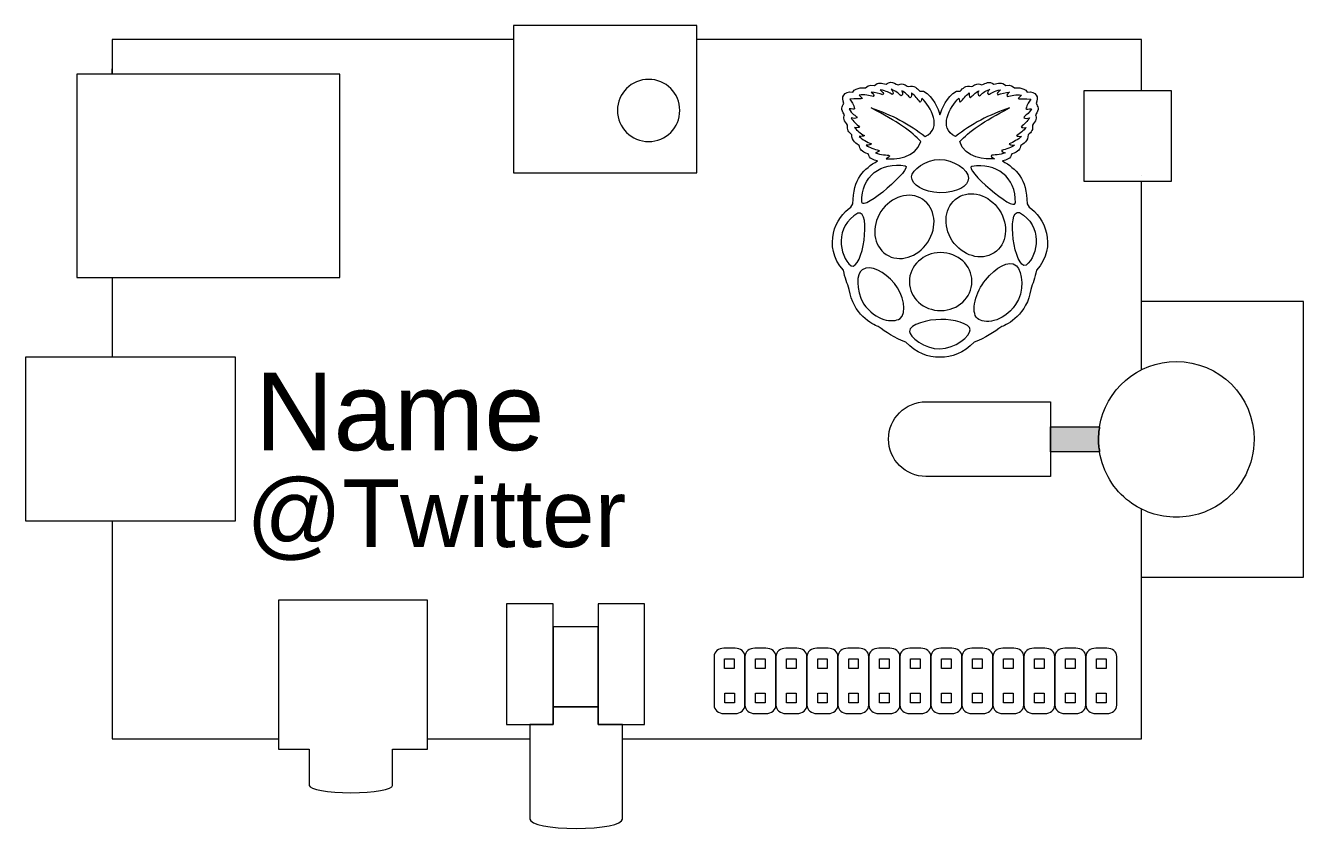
# Model space of a CAD drawing. Header units: inches. Extents: x -193 to 353, y 14 to 296.
# Drawn here: x 244.1 to 346.7, y 20.6 to 85.1 of the extents above; entities that cross this region are included whole.
import ezdxf

# ---------------------------------------------------------------- set-up
doc = ezdxf.new("R2010")
doc.units = ezdxf.units.IN
doc.header["$MEASUREMENT"] = 0
doc.layers.add('Layer 1', color=7, linetype='Continuous')

# ---------------------------------------------------------------- blocks, each defined once
blk = doc.blocks.new('block 368')
at = {"layer": 'Layer 1', "color": 232, "lineweight": 9}
blk.add_lwpolyline([(290.11, 30.38), (290.11, 28.97), (292.07, 28.97), (293.84, 28.97), (293.84, 38.66), (290.11, 38.66), (290.11, 36.8), (290.11, 31.56), (290.11, 30.38)], dxfattribs=at)
blk = doc.blocks.new('block 369')
at = {"layer": 'Layer 1', "color": 232, "lineweight": 9}
blk.add_lwpolyline([(286.5, 30.38), (286.5, 31.56), (286.5, 36.8), (286.5, 38.66), (282.76, 38.66), (282.76, 28.97), (284.63, 28.97), (286.5, 28.97), (286.5, 30.38)], dxfattribs=at)
blk = doc.blocks.new('block 370')
at = {"layer": 'Layer 1', "color": 232, "lineweight": 9}
blk.add_lwpolyline([(286.5, 30.38), (290.11, 30.38), (290.11, 31.56), (290.11, 36.8), (286.5, 36.8), (286.5, 31.56), (286.5, 30.38)], dxfattribs=at)
blk = doc.blocks.new('block 371')
at = {"layer": 'Layer 1', "color": 232, "lineweight": 9}
for points, knots in [([(313.59, 80.51), (313.48, 80.5), (313.36, 80.46), (313.22, 80.35), (312.89, 80.48), (312.57, 80.53), (312.28, 80.26), (311.83, 80.32), (311.68, 80.2), (311.57, 80.06), (311.48, 80.07), (310.84, 80.16), (310.55, 79.73), (309.81, 79.82), (309.58, 79.3), (309.84, 78.81), (309.69, 78.58), (309.54, 78.35), (309.89, 77.91), (309.77, 77.67), (309.84, 77.4), (310.13, 77.08), (310.06, 76.73), (310.21, 76.48), (310.48, 76.29), (310.43, 75.82), (310.91, 75.55), (311.06, 75.45), (311.11, 75.17), (311.23, 74.91), (311.79, 74.77), (311.88, 74.36), (312.21, 74.29), (312.53, 74.2), (311.47, 73.58), (310.55, 72.76), (310.56, 70.77), (310.56, 70.77), (310.4, 70.49), (310.4, 70.49), (309.18, 69.74), (308.08, 67.36), (309.8, 65.42), (309.91, 64.81), (310.1, 64.37), (310.27, 63.89), (310.52, 61.94), (312.16, 61.03), (312.59, 60.92), (313.22, 60.44), (313.89, 59.98), (314.8, 59.66), (315.66, 58.78), (316.59, 58.44), (317.53, 58.44), (317.54, 58.44), (317.56, 58.44), (317.57, 58.44), (318.51, 58.44), (319.44, 58.78), (320.3, 59.66), (321.21, 59.98), (321.88, 60.44), (322.52, 60.92), (322.95, 61.03), (324.59, 61.94), (324.83, 63.89), (325, 64.37), (325.19, 64.81), (325.3, 65.42), (327.02, 67.36), (325.92, 69.74), (324.7, 70.49), (324.7, 70.49), (324.54, 70.77), (324.54, 70.77), (324.55, 72.76), (323.64, 73.58), (322.57, 74.2), (322.89, 74.29), (323.23, 74.36), (323.32, 74.77), (323.87, 74.91), (323.99, 75.17), (324.04, 75.45), (324.19, 75.54), (324.67, 75.82), (324.62, 76.3), (324.9, 76.49), (325.05, 76.73), (324.97, 77.08), (325.26, 77.4), (325.34, 77.67), (325.21, 77.91), (325.56, 78.35), (325.41, 78.58), (325.26, 78.81), (325.52, 79.3), (325.29, 79.82), (324.56, 79.73), (324.26, 80.16), (323.63, 80.07), (323.53, 80.06), (323.42, 80.2), (323.27, 80.32), (322.83, 80.26), (322.54, 80.53), (322.21, 80.48), (321.88, 80.35), (321.48, 80.67), (321.22, 80.41), (320.92, 80.32), (320.44, 80.48), (320.33, 80.26), (320.09, 80.17), (319.57, 80.28), (319.41, 80.05), (319.16, 79.79), (319.16, 79.79), (318.87, 79.8), (318.87, 79.8), (318.08, 79.33), (317.69, 78.38), (317.55, 77.9), (317.41, 78.38), (317.02, 79.33), (316.23, 79.8), (316.23, 79.8), (315.94, 79.79), (315.94, 79.79), (315.68, 80.05), (315.53, 80.28), (315, 80.17), (314.77, 80.26), (314.66, 80.48), (314.18, 80.32), (313.98, 80.38), (313.8, 80.51), (313.59, 80.51), (313.59, 80.51), (313.59, 80.51), (313.59, 80.51)], [0, 0, 0, 0, 1, 1, 1, 2, 2, 2, 3, 3, 3, 4, 4, 4, 5, 5, 5, 6, 6, 6, 7, 7, 7, 8, 8, 8, 9, 9, 9, 10, 10, 10, 11, 11, 11, 12, 12, 12, 13, 13, 13, 14, 14, 14, 15, 15, 15, 16, 16, 16, 17, 17, 17, 18, 18, 18, 19, 19, 19, 20, 20, 20, 21, 21, 21, 22, 22, 22, 23, 23, 23, 24, 24, 24, 25, 25, 25, 26, 26, 26, 27, 27, 27, 28, 28, 28, 29, 29, 29, 30, 30, 30, 31, 31, 31, 32, 32, 32, 33, 33, 33, 34, 34, 34, 35, 35, 35, 36, 36, 36, 37, 37, 37, 38, 38, 38, 39, 39, 39, 40, 40, 40, 41, 41, 41, 42, 42, 42, 43, 43, 43, 44, 44, 44, 45, 45, 45, 46, 46, 46, 47, 47, 47, 47]), ([(312.02, 78.46), (314.11, 77.38), (315.33, 76.51), (316, 75.76), (315.66, 74.39), (313.87, 74.33), (313.22, 74.37), (313.36, 74.43), (313.47, 74.5), (313.51, 74.62), (313.34, 74.73), (312.77, 74.63), (312.36, 74.86), (312.52, 74.89), (312.59, 74.92), (312.66, 75.04), (312.28, 75.16), (311.87, 75.26), (311.62, 75.46), (311.75, 75.46), (311.88, 75.44), (312.05, 75.56), (311.7, 75.74), (311.34, 75.89), (311.05, 76.17), (311.23, 76.17), (311.42, 76.17), (311.48, 76.23), (311.16, 76.43), (310.9, 76.65), (310.68, 76.88), (310.93, 76.85), (311.03, 76.88), (311.09, 76.92), (310.86, 77.16), (310.56, 77.37), (310.41, 77.67), (310.6, 77.6), (310.77, 77.58), (310.89, 77.67), (310.81, 77.85), (310.46, 77.96), (310.26, 78.38), (310.46, 78.37), (310.66, 78.34), (310.7, 78.38), (310.61, 78.75), (310.46, 78.96), (310.31, 79.17), (310.72, 79.18), (311.35, 79.17), (311.32, 79.2), (311.32, 79.2), (311.07, 79.47), (311.07, 79.47), (311.47, 79.58), (311.89, 79.45), (312.19, 79.36), (312.32, 79.46), (312.18, 79.6), (312.02, 79.73), (312.36, 79.69), (312.68, 79.61), (312.96, 79.5), (313.11, 79.64), (312.86, 79.77), (312.74, 79.91), (313.27, 79.81), (313.5, 79.67), (313.72, 79.52), (313.88, 79.68), (313.73, 79.81), (313.62, 79.95), (314.02, 79.8), (314.23, 79.61), (314.44, 79.42), (314.52, 79.52), (314.63, 79.59), (314.49, 79.83), (314.78, 79.67), (314.99, 79.47), (315.15, 79.26), (315.33, 79.37), (315.26, 79.52), (315.26, 79.66), (315.56, 79.42), (315.74, 79.17), (315.97, 78.92), (316.02, 78.95), (316.06, 79.07), (316.09, 79.25), (316.8, 78.56), (317.8, 76.84), (316.35, 76.15), (315.12, 77.17), (313.65, 77.91), (312.02, 78.46), (312.02, 78.46), (312.02, 78.46), (312.02, 78.46)], [0, 0, 0, 0, 1, 1, 1, 2, 2, 2, 3, 3, 3, 4, 4, 4, 5, 5, 5, 6, 6, 6, 7, 7, 7, 8, 8, 8, 9, 9, 9, 10, 10, 10, 11, 11, 11, 12, 12, 12, 13, 13, 13, 14, 14, 14, 15, 15, 15, 16, 16, 16, 17, 17, 17, 18, 18, 18, 19, 19, 19, 20, 20, 20, 21, 21, 21, 22, 22, 22, 23, 23, 23, 24, 24, 24, 25, 25, 25, 26, 26, 26, 27, 27, 27, 28, 28, 28, 29, 29, 29, 30, 30, 30, 31, 31, 31, 32, 32, 32, 33, 33, 33, 33]), ([(323.14, 78.46), (321.04, 77.38), (319.82, 76.51), (319.15, 75.76), (319.5, 74.39), (321.28, 74.33), (321.93, 74.37), (321.8, 74.43), (321.69, 74.5), (321.65, 74.62), (321.81, 74.73), (322.39, 74.63), (322.79, 74.86), (322.64, 74.89), (322.57, 74.92), (322.49, 75.04), (322.88, 75.16), (323.29, 75.26), (323.53, 75.46), (323.4, 75.46), (323.28, 75.44), (323.11, 75.56), (323.45, 75.74), (323.81, 75.89), (324.1, 76.17), (323.92, 76.17), (323.73, 76.17), (323.68, 76.23), (323.99, 76.43), (324.25, 76.65), (324.47, 76.88), (324.22, 76.85), (324.12, 76.88), (324.06, 76.92), (324.3, 77.16), (324.6, 77.37), (324.74, 77.67), (324.56, 77.6), (324.39, 77.58), (324.27, 77.67), (324.35, 77.85), (324.69, 77.96), (324.89, 78.38), (324.69, 78.37), (324.49, 78.34), (324.45, 78.38), (324.54, 78.75), (324.69, 78.96), (324.85, 79.17), (324.43, 79.18), (323.8, 79.17), (323.83, 79.2), (323.83, 79.2), (324.09, 79.47), (324.09, 79.47), (323.68, 79.58), (323.27, 79.45), (322.97, 79.36), (322.83, 79.46), (322.97, 79.6), (323.13, 79.73), (322.79, 79.69), (322.48, 79.61), (322.2, 79.5), (322.05, 79.64), (322.29, 79.77), (322.41, 79.91), (321.88, 79.81), (321.66, 79.66), (321.44, 79.52), (321.27, 79.68), (321.43, 79.81), (321.54, 79.94), (321.13, 79.8), (320.93, 79.6), (320.71, 79.42), (320.64, 79.52), (320.52, 79.59), (320.66, 79.83), (320.37, 79.67), (320.16, 79.47), (320, 79.26), (319.83, 79.37), (319.9, 79.52), (319.89, 79.66), (319.6, 79.42), (319.41, 79.17), (319.18, 78.92), (319.13, 78.95), (319.09, 79.06), (319.06, 79.25), (318.35, 78.56), (317.36, 76.84), (318.8, 76.15), (320.03, 77.17), (321.5, 77.91), (323.14, 78.46), (323.14, 78.46), (323.14, 78.46), (323.14, 78.46)], [0, 0, 0, 0, 1, 1, 1, 2, 2, 2, 3, 3, 3, 4, 4, 4, 5, 5, 5, 6, 6, 6, 7, 7, 7, 8, 8, 8, 9, 9, 9, 10, 10, 10, 11, 11, 11, 12, 12, 12, 13, 13, 13, 14, 14, 14, 15, 15, 15, 16, 16, 16, 17, 17, 17, 18, 18, 18, 19, 19, 19, 20, 20, 20, 21, 21, 21, 22, 22, 22, 23, 23, 23, 24, 24, 24, 25, 25, 25, 26, 26, 26, 27, 27, 27, 28, 28, 28, 29, 29, 29, 30, 30, 30, 31, 31, 31, 32, 32, 32, 33, 33, 33, 33]), ([(314.76, 73.81), (312.83, 74.14), (311.21, 72.99), (311.28, 70.89), (311.34, 70.08), (315.48, 73.7), (314.76, 73.81), (314.76, 73.81), (314.76, 73.81), (314.76, 73.81)], [0, 0, 0, 0, 1, 1, 1, 2, 2, 2, 3, 3, 3, 3]), ([(317.55, 74.31), (316.39, 74.34), (315.28, 73.45), (315.27, 72.93), (315.27, 72.31), (316.19, 71.67), (317.55, 71.65), (318.94, 71.64), (319.83, 72.16), (319.84, 72.81), (319.84, 73.54), (318.57, 74.32), (317.55, 74.31), (317.55, 74.31), (317.55, 74.31), (317.55, 74.31)], [0, 0, 0, 0, 1, 1, 1, 2, 2, 2, 3, 3, 3, 4, 4, 4, 5, 5, 5, 5]), ([(320.11, 73.75), (322.05, 74.08), (323.66, 72.93), (323.6, 70.83), (323.54, 70.02), (319.4, 73.63), (320.11, 73.75)], [0, 0, 0, 0, 1, 1, 1, 2, 2, 2, 2]), ([(318.96, 71.25), (317.92, 70.57), (317.73, 69.02), (318.54, 67.8), (319.35, 66.58), (320.85, 66.14), (321.89, 66.82), (321.89, 66.82), (321.89, 66.82), (321.89, 66.82), (322.93, 67.5), (323.11, 69.04), (322.31, 70.27), (321.5, 71.49), (320, 71.93), (318.96, 71.25), (318.96, 71.25), (318.96, 71.25), (318.96, 71.25)], [0, 0, 0, 0, 1, 1, 1, 2, 2, 2, 3, 3, 3, 4, 4, 4, 5, 5, 5, 6, 6, 6, 6]), ([(316.15, 71.12), (317.19, 70.44), (317.38, 68.9), (316.57, 67.68), (315.76, 66.45), (314.27, 66.01), (313.23, 66.69), (313.23, 66.69), (313.23, 66.69), (313.23, 66.69), (312.19, 67.38), (312, 68.92), (312.81, 70.14), (313.61, 71.36), (315.12, 71.8), (316.15, 71.12), (316.15, 71.12), (316.15, 71.12), (316.15, 71.12)], [0, 0, 0, 0, 1, 1, 1, 2, 2, 2, 3, 3, 3, 4, 4, 4, 5, 5, 5, 6, 6, 6, 6]), ([(310.96, 70.01), (312.08, 70.31), (311.34, 65.37), (310.42, 65.77), (309.42, 66.58), (309.09, 68.95), (310.96, 70.01)], [0, 0, 0, 0, 1, 1, 1, 2, 2, 2, 2]), ([(323.93, 70.07), (322.81, 70.37), (323.55, 65.43), (324.46, 65.83), (325.47, 66.64), (325.79, 69.01), (323.93, 70.07), (323.93, 70.07), (323.93, 70.07), (323.93, 70.07)], [0, 0, 0, 0, 1, 1, 1, 2, 2, 2, 3, 3, 3, 3]), ([(320.11, 64.51), (320.12, 63.24), (319, 62.19), (317.62, 62.19), (316.23, 62.18), (315.1, 63.21), (315.09, 64.49), (315.09, 64.5), (315.09, 64.51), (315.09, 64.51), (315.09, 65.79), (316.21, 66.83), (317.59, 66.84), (318.98, 66.85), (320.11, 65.82), (320.11, 64.54), (320.11, 64.53), (320.11, 64.52), (320.11, 64.51)], [0, 0, 0, 0, 1, 1, 1, 2, 2, 2, 3, 3, 3, 4, 4, 4, 5, 5, 5, 6, 6, 6, 6]), ([(313.89, 64.37), (314.61, 63.5), (314.94, 61.98), (314.34, 61.54), (313.77, 61.19), (312.4, 61.34), (311.42, 62.74), (310.76, 63.92), (310.84, 65.12), (311.31, 65.47), (312, 65.89), (313.07, 65.32), (313.89, 64.37), (313.89, 64.37), (313.89, 64.37), (313.89, 64.37)], [0, 0, 0, 0, 1, 1, 1, 2, 2, 2, 3, 3, 3, 4, 4, 4, 5, 5, 5, 5]), ([(321.2, 64.64), (320.42, 63.73), (319.99, 62.07), (320.55, 61.54), (321.09, 61.12), (322.55, 61.18), (323.62, 62.67), (324.4, 63.67), (324.14, 65.34), (323.7, 65.79), (323.03, 66.3), (322.08, 65.65), (321.2, 64.64), (321.2, 64.64), (321.2, 64.64), (321.2, 64.64)], [0, 0, 0, 0, 1, 1, 1, 2, 2, 2, 3, 3, 3, 4, 4, 4, 5, 5, 5, 5]), ([(317.62, 61.47), (318.62, 61.51), (319.97, 61.14), (319.98, 60.65), (320, 60.18), (318.75, 59.11), (317.55, 59.13), (316.3, 59.07), (315.08, 60.15), (315.1, 60.52), (315.08, 61.07), (316.61, 61.49), (317.62, 61.47), (317.62, 61.47), (317.62, 61.47), (317.62, 61.47)], [0, 0, 0, 0, 1, 1, 1, 2, 2, 2, 3, 3, 3, 4, 4, 4, 5, 5, 5, 5])]:
    blk.add_open_spline(points, degree=3, knots=knots, dxfattribs=at)
blk = doc.blocks.new('block 372')
at = {"layer": 'Layer 1', "color": 7, "insert": (261.86, 42.11), "char_height": 5.4373, "attachment_point": 7}
blk.add_mtext('\\fArial|b0|i0|c0|p34;\\W1;@Twitter', dxfattribs=at)
blk = doc.blocks.new('block 373')
at = {"layer": 'Layer 1', "color": 232, "lineweight": 9}
for points in [[(300.26, 34.24), (301.03, 34.24), (301.03, 33.46), (300.26, 33.46), (300.26, 34.24)], [(300.27, 31.47), (301.04, 31.47), (301.04, 30.69), (300.27, 30.69), (300.27, 31.47)]]:
    blk.add_lwpolyline(points, dxfattribs=at)
blk.add_open_spline([(301.89, 30.52), (301.89, 30.15), (301.54, 29.84), (301.1, 29.84), (301.1, 29.84), (300.2, 29.84), (300.2, 29.84), (299.76, 29.84), (299.41, 30.15), (299.41, 30.52), (299.41, 30.52), (299.41, 34.41), (299.41, 34.41), (299.41, 34.79), (299.76, 35.09), (300.2, 35.09), (300.2, 35.09), (301.1, 35.09), (301.1, 35.09), (301.54, 35.09), (301.89, 34.79), (301.89, 34.41), (301.89, 34.41), (301.89, 30.52), (301.89, 30.52)], degree=3, knots=[0, 0, 0, 0, 1, 1, 1, 2, 2, 2, 3, 3, 3, 4, 4, 4, 5, 5, 5, 6, 6, 6, 7, 7, 7, 8, 8, 8, 8], dxfattribs=at)
blk = doc.blocks.new('block 374')
at = {"layer": 'Layer 1', "color": 232, "lineweight": 9}
for points in [[(302.75, 34.24), (303.52, 34.24), (303.52, 33.46), (302.75, 33.46), (302.75, 34.24)], [(302.75, 31.47), (303.52, 31.47), (303.52, 30.69), (302.75, 30.69), (302.75, 31.47)]]:
    blk.add_lwpolyline(points, dxfattribs=at)
blk.add_open_spline([(304.38, 30.52), (304.38, 30.15), (304.02, 29.84), (303.58, 29.84), (303.58, 29.84), (302.69, 29.84), (302.69, 29.84), (302.25, 29.84), (301.89, 30.15), (301.89, 30.52), (301.89, 30.52), (301.89, 34.41), (301.89, 34.41), (301.89, 34.79), (302.25, 35.09), (302.69, 35.09), (302.69, 35.09), (303.58, 35.09), (303.58, 35.09), (304.02, 35.09), (304.38, 34.79), (304.38, 34.41), (304.38, 34.41), (304.38, 30.52), (304.38, 30.52)], degree=3, knots=[0, 0, 0, 0, 1, 1, 1, 2, 2, 2, 3, 3, 3, 4, 4, 4, 5, 5, 5, 6, 6, 6, 7, 7, 7, 8, 8, 8, 8], dxfattribs=at)
blk = doc.blocks.new('block 375')
at = {"layer": 'Layer 1', "color": 232, "lineweight": 9}
for points in [[(305.24, 34.24), (306.01, 34.24), (306.01, 33.46), (305.24, 33.46), (305.24, 34.24)], [(305.24, 31.47), (306.01, 31.47), (306.01, 30.69), (305.24, 30.69), (305.24, 31.47)]]:
    blk.add_lwpolyline(points, dxfattribs=at)
blk.add_open_spline([(306.87, 30.52), (306.87, 30.15), (306.51, 29.84), (306.07, 29.84), (306.07, 29.84), (305.18, 29.84), (305.18, 29.84), (304.74, 29.84), (304.38, 30.15), (304.38, 30.52), (304.38, 30.52), (304.38, 34.41), (304.38, 34.41), (304.38, 34.79), (304.74, 35.09), (305.18, 35.09), (305.18, 35.09), (306.07, 35.09), (306.07, 35.09), (306.51, 35.09), (306.87, 34.79), (306.87, 34.41), (306.87, 34.41), (306.87, 30.52), (306.87, 30.52)], degree=3, knots=[0, 0, 0, 0, 1, 1, 1, 2, 2, 2, 3, 3, 3, 4, 4, 4, 5, 5, 5, 6, 6, 6, 7, 7, 7, 8, 8, 8, 8], dxfattribs=at)
blk = doc.blocks.new('block 376')
at = {"layer": 'Layer 1', "color": 232, "lineweight": 9}
for points in [[(307.73, 34.24), (308.5, 34.24), (308.5, 33.46), (307.73, 33.46), (307.73, 34.24)], [(307.73, 31.47), (308.5, 31.47), (308.5, 30.69), (307.73, 30.69), (307.73, 31.47)]]:
    blk.add_lwpolyline(points, dxfattribs=at)
blk.add_open_spline([(309.36, 30.52), (309.36, 30.15), (309, 29.84), (308.56, 29.84), (308.56, 29.84), (307.67, 29.84), (307.67, 29.84), (307.23, 29.84), (306.87, 30.15), (306.87, 30.52), (306.87, 30.52), (306.87, 34.41), (306.87, 34.41), (306.87, 34.79), (307.23, 35.09), (307.67, 35.09), (307.67, 35.09), (308.56, 35.09), (308.56, 35.09), (309, 35.09), (309.36, 34.79), (309.36, 34.41), (309.36, 34.41), (309.36, 30.52), (309.36, 30.52)], degree=3, knots=[0, 0, 0, 0, 1, 1, 1, 2, 2, 2, 3, 3, 3, 4, 4, 4, 5, 5, 5, 6, 6, 6, 7, 7, 7, 8, 8, 8, 8], dxfattribs=at)
blk = doc.blocks.new('block 377')
at = {"layer": 'Layer 1', "color": 232, "lineweight": 9}
for points in [[(310.22, 34.24), (310.99, 34.24), (310.99, 33.46), (310.22, 33.46), (310.22, 34.24)], [(310.22, 31.47), (310.99, 31.47), (310.99, 30.69), (310.22, 30.69), (310.22, 31.47)]]:
    blk.add_lwpolyline(points, dxfattribs=at)
blk.add_open_spline([(311.84, 30.52), (311.84, 30.15), (311.49, 29.84), (311.05, 29.84), (311.05, 29.84), (310.15, 29.84), (310.15, 29.84), (309.71, 29.84), (309.36, 30.15), (309.36, 30.52), (309.36, 30.52), (309.36, 34.41), (309.36, 34.41), (309.36, 34.79), (309.71, 35.09), (310.15, 35.09), (310.15, 35.09), (311.05, 35.09), (311.05, 35.09), (311.49, 35.09), (311.84, 34.79), (311.84, 34.41), (311.84, 34.41), (311.84, 30.52), (311.84, 30.52)], degree=3, knots=[0, 0, 0, 0, 1, 1, 1, 2, 2, 2, 3, 3, 3, 4, 4, 4, 5, 5, 5, 6, 6, 6, 7, 7, 7, 8, 8, 8, 8], dxfattribs=at)
blk = doc.blocks.new('block 378')
at = {"layer": 'Layer 1', "color": 232, "lineweight": 9}
for points in [[(312.7, 34.24), (313.47, 34.24), (313.47, 33.46), (312.7, 33.46), (312.7, 34.24)], [(312.7, 31.47), (313.47, 31.47), (313.47, 30.69), (312.7, 30.69), (312.7, 31.47)]]:
    blk.add_lwpolyline(points, dxfattribs=at)
blk.add_open_spline([(314.33, 30.52), (314.33, 30.15), (313.97, 29.84), (313.53, 29.84), (313.53, 29.84), (312.64, 29.84), (312.64, 29.84), (312.2, 29.84), (311.84, 30.15), (311.84, 30.52), (311.84, 30.52), (311.84, 34.41), (311.84, 34.41), (311.84, 34.79), (312.2, 35.09), (312.64, 35.09), (312.64, 35.09), (313.53, 35.09), (313.53, 35.09), (313.97, 35.09), (314.33, 34.79), (314.33, 34.41), (314.33, 34.41), (314.33, 30.52), (314.33, 30.52)], degree=3, knots=[0, 0, 0, 0, 1, 1, 1, 2, 2, 2, 3, 3, 3, 4, 4, 4, 5, 5, 5, 6, 6, 6, 7, 7, 7, 8, 8, 8, 8], dxfattribs=at)
blk = doc.blocks.new('block 379')
at = {"layer": 'Layer 1', "color": 232, "lineweight": 9}
for points in [[(315.19, 34.24), (315.96, 34.24), (315.96, 33.46), (315.19, 33.46), (315.19, 34.24)], [(315.19, 31.47), (315.96, 31.47), (315.96, 30.69), (315.19, 30.69), (315.19, 31.47)]]:
    blk.add_lwpolyline(points, dxfattribs=at)
blk.add_open_spline([(316.82, 30.52), (316.82, 30.15), (316.46, 29.84), (316.02, 29.84), (316.02, 29.84), (315.13, 29.84), (315.13, 29.84), (314.69, 29.84), (314.33, 30.15), (314.33, 30.52), (314.33, 30.52), (314.33, 34.41), (314.33, 34.41), (314.33, 34.79), (314.69, 35.09), (315.13, 35.09), (315.13, 35.09), (316.02, 35.09), (316.02, 35.09), (316.46, 35.09), (316.82, 34.79), (316.82, 34.41), (316.82, 34.41), (316.82, 30.52), (316.82, 30.52)], degree=3, knots=[0, 0, 0, 0, 1, 1, 1, 2, 2, 2, 3, 3, 3, 4, 4, 4, 5, 5, 5, 6, 6, 6, 7, 7, 7, 8, 8, 8, 8], dxfattribs=at)
blk = doc.blocks.new('block 380')
at = {"layer": 'Layer 1', "color": 232, "lineweight": 9}
for points in [[(317.68, 34.24), (318.45, 34.24), (318.45, 33.46), (317.68, 33.46), (317.68, 34.24)], [(317.68, 31.47), (318.45, 31.47), (318.45, 30.69), (317.68, 30.69), (317.68, 31.47)]]:
    blk.add_lwpolyline(points, dxfattribs=at)
blk.add_open_spline([(319.31, 30.52), (319.31, 30.15), (318.95, 29.84), (318.51, 29.84), (318.51, 29.84), (317.62, 29.84), (317.62, 29.84), (317.18, 29.84), (316.82, 30.15), (316.82, 30.52), (316.82, 30.52), (316.82, 34.41), (316.82, 34.41), (316.82, 34.79), (317.18, 35.09), (317.62, 35.09), (317.62, 35.09), (318.51, 35.09), (318.51, 35.09), (318.95, 35.09), (319.31, 34.79), (319.31, 34.41), (319.31, 34.41), (319.31, 30.52), (319.31, 30.52)], degree=3, knots=[0, 0, 0, 0, 1, 1, 1, 2, 2, 2, 3, 3, 3, 4, 4, 4, 5, 5, 5, 6, 6, 6, 7, 7, 7, 8, 8, 8, 8], dxfattribs=at)
blk = doc.blocks.new('block 381')
at = {"layer": 'Layer 1', "color": 232, "lineweight": 9}
for points in [[(320.17, 34.24), (320.94, 34.24), (320.94, 33.46), (320.17, 33.46), (320.17, 34.24)], [(320.17, 31.47), (320.94, 31.47), (320.94, 30.69), (320.17, 30.69), (320.17, 31.47)]]:
    blk.add_lwpolyline(points, dxfattribs=at)
blk.add_open_spline([(321.8, 30.52), (321.8, 30.15), (321.44, 29.84), (321, 29.84), (321, 29.84), (320.11, 29.84), (320.11, 29.84), (319.66, 29.84), (319.31, 30.15), (319.31, 30.52), (319.31, 30.52), (319.31, 34.41), (319.31, 34.41), (319.31, 34.79), (319.66, 35.09), (320.11, 35.09), (320.11, 35.09), (321, 35.09), (321, 35.09), (321.44, 35.09), (321.8, 34.79), (321.8, 34.41), (321.8, 34.41), (321.8, 30.52), (321.8, 30.52)], degree=3, knots=[0, 0, 0, 0, 1, 1, 1, 2, 2, 2, 3, 3, 3, 4, 4, 4, 5, 5, 5, 6, 6, 6, 7, 7, 7, 8, 8, 8, 8], dxfattribs=at)
blk = doc.blocks.new('block 382')
at = {"layer": 'Layer 1', "color": 232, "lineweight": 9}
for points in [[(322.65, 34.24), (323.42, 34.24), (323.42, 33.46), (322.65, 33.46), (322.65, 34.24)], [(322.65, 31.47), (323.42, 31.47), (323.42, 30.69), (322.65, 30.69), (322.65, 31.47)]]:
    blk.add_lwpolyline(points, dxfattribs=at)
blk.add_open_spline([(324.28, 30.52), (324.28, 30.15), (323.93, 29.84), (323.48, 29.84), (323.48, 29.84), (322.59, 29.84), (322.59, 29.84), (322.15, 29.84), (321.8, 30.15), (321.8, 30.52), (321.8, 30.52), (321.8, 34.41), (321.8, 34.41), (321.8, 34.79), (322.15, 35.09), (322.59, 35.09), (322.59, 35.09), (323.48, 35.09), (323.48, 35.09), (323.93, 35.09), (324.28, 34.79), (324.28, 34.41), (324.28, 34.41), (324.28, 30.52), (324.28, 30.52)], degree=3, knots=[0, 0, 0, 0, 1, 1, 1, 2, 2, 2, 3, 3, 3, 4, 4, 4, 5, 5, 5, 6, 6, 6, 7, 7, 7, 8, 8, 8, 8], dxfattribs=at)
blk = doc.blocks.new('block 383')
at = {"layer": 'Layer 1', "color": 232, "lineweight": 9}
for points in [[(325.14, 34.24), (325.91, 34.24), (325.91, 33.46), (325.14, 33.46), (325.14, 34.24)], [(325.14, 31.47), (325.91, 31.47), (325.91, 30.69), (325.14, 30.69), (325.14, 31.47)]]:
    blk.add_lwpolyline(points, dxfattribs=at)
blk.add_open_spline([(326.77, 30.52), (326.77, 30.15), (326.41, 29.84), (325.97, 29.84), (325.97, 29.84), (325.08, 29.84), (325.08, 29.84), (324.64, 29.84), (324.28, 30.15), (324.28, 30.52), (324.28, 30.52), (324.28, 34.41), (324.28, 34.41), (324.28, 34.79), (324.64, 35.09), (325.08, 35.09), (325.08, 35.09), (325.97, 35.09), (325.97, 35.09), (326.41, 35.09), (326.77, 34.79), (326.77, 34.41), (326.77, 34.41), (326.77, 30.52), (326.77, 30.52)], degree=3, knots=[0, 0, 0, 0, 1, 1, 1, 2, 2, 2, 3, 3, 3, 4, 4, 4, 5, 5, 5, 6, 6, 6, 7, 7, 7, 8, 8, 8, 8], dxfattribs=at)
blk = doc.blocks.new('block 384')
at = {"layer": 'Layer 1', "color": 232, "lineweight": 9}
for points in [[(327.63, 34.24), (328.4, 34.24), (328.4, 33.46), (327.63, 33.46), (327.63, 34.24)], [(327.63, 31.47), (328.4, 31.47), (328.4, 30.69), (327.63, 30.69), (327.63, 31.47)]]:
    blk.add_lwpolyline(points, dxfattribs=at)
blk.add_open_spline([(329.26, 30.52), (329.26, 30.15), (328.9, 29.84), (328.46, 29.84), (328.46, 29.84), (327.57, 29.84), (327.57, 29.84), (327.13, 29.84), (326.77, 30.15), (326.77, 30.52), (326.77, 30.52), (326.77, 34.41), (326.77, 34.41), (326.77, 34.79), (327.13, 35.09), (327.57, 35.09), (327.57, 35.09), (328.46, 35.09), (328.46, 35.09), (328.9, 35.09), (329.26, 34.79), (329.26, 34.41), (329.26, 34.41), (329.26, 30.52), (329.26, 30.52)], degree=3, knots=[0, 0, 0, 0, 1, 1, 1, 2, 2, 2, 3, 3, 3, 4, 4, 4, 5, 5, 5, 6, 6, 6, 7, 7, 7, 8, 8, 8, 8], dxfattribs=at)
blk = doc.blocks.new('block 385')
at = {"layer": 'Layer 1', "color": 232, "lineweight": 9}
for points in [[(330.12, 34.24), (330.89, 34.24), (330.89, 33.46), (330.12, 33.46), (330.12, 34.24)], [(330.12, 31.47), (330.89, 31.47), (330.89, 30.69), (330.12, 30.69), (330.12, 31.47)]]:
    blk.add_lwpolyline(points, dxfattribs=at)
blk.add_open_spline([(331.75, 30.52), (331.75, 30.15), (331.39, 29.84), (330.95, 29.84), (330.95, 29.84), (330.06, 29.84), (330.06, 29.84), (329.62, 29.84), (329.26, 30.15), (329.26, 30.52), (329.26, 30.52), (329.26, 34.41), (329.26, 34.41), (329.26, 34.79), (329.62, 35.09), (330.06, 35.09), (330.06, 35.09), (330.95, 35.09), (330.95, 35.09), (331.39, 35.09), (331.75, 34.79), (331.75, 34.41), (331.75, 34.41), (331.75, 30.52), (331.75, 30.52)], degree=3, knots=[0, 0, 0, 0, 1, 1, 1, 2, 2, 2, 3, 3, 3, 4, 4, 4, 5, 5, 5, 6, 6, 6, 7, 7, 7, 8, 8, 8, 8], dxfattribs=at)
blk = doc.blocks.new('block 367')
at = {"layer": 'Layer 1'}
h = blk.add_hatch(color=72, dxfattribs=at)
h.dxf.hatch_style = 2
edge = h.paths.add_edge_path()
edge.add_spline(control_points=[(330.27, 51.85), (330.27, 52.02), (330.29, 52.2), (330.3, 52.37), (330.31, 52.53), (330.34, 52.69), (330.36, 52.85), (330.36, 52.85), (326.42, 52.85), (326.42, 52.85), (326.42, 52.85), (326.42, 52.37), (326.42, 52.37), (326.42, 52.37), (326.42, 51.37), (326.42, 51.37), (326.42, 51.37), (326.42, 50.85), (326.42, 50.85), (326.42, 50.85), (330.36, 50.85), (330.36, 50.85), (330.34, 51.02), (330.31, 51.19), (330.29, 51.37), (330.28, 51.53), (330.27, 51.69), (330.27, 51.85)], knot_values=[0, 0, 0, 0, 1, 1, 1, 2, 2, 2, 3, 3, 3, 4, 4, 4, 5, 5, 5, 6, 6, 6, 7, 7, 7, 8, 8, 8, 9, 9, 9, 9], degree=3, periodic=1)
at = {"layer": 'Layer 1', "color": 250, "lineweight": 9}
for points in [[(298.04, 83.95), (298.04, 85.07), (296.46, 85.07), (284.87, 85.07), (283.3, 85.07), (283.3, 83.95)], [(283.3, 83.95), (282.55, 83.95), (276.84, 83.95), (274.45, 83.95), (251.09, 83.95), (251.09, 83.95), (251.09, 81.17), (251.09, 81.59)], [(333.74, 79.82), (333.74, 80.24), (333.74, 80.24), (333.74, 83.95), (333.74, 83.95), (298.04, 83.95)], [(251.09, 81.17), (248.25, 81.17), (248.25, 64.84), (251.09, 64.84)], [(251.09, 81.59), (251.09, 81.59)], [(333.74, 79.82), (333.74, 79.82)], [(333.74, 72.58), (334.49, 72.58), (336.14, 72.58), (336.14, 79.82), (334.49, 79.82), (333.74, 79.82)], [(333.74, 73), (333.74, 73)], [(292.07, 27.8), (333.74, 27.8), (333.74, 27.8), (333.74, 27.8), (333.74, 40.78), (346.73, 40.78), (346.73, 62.91), (333.74, 62.91), (333.74, 72.58)], [(333.74, 72.58), (333.74, 72.58)], [(251.09, 64.84), (251.09, 58.86), (251.09, 58.86), (251.09, 58.44)], [(251.09, 58.44), (244.14, 58.44), (244.14, 45.3), (251.09, 45.3)], [(251.09, 58.44), (251.09, 58.44)], [(251.09, 45.3), (251.09, 27.8), (251.09, 27.8), (251.09, 27.8), (264.45, 27.8)], [(276.4, 27.8), (284.63, 27.8)], [(284.63, 27.8), (284.63, 27.8)], [(292.07, 27.8), (292.07, 27.8)]]:
    blk.add_lwpolyline(points, dxfattribs=at)
at = {"layer": 'Layer 1', "color": 232, "lineweight": 9}
for points in [[(283.3, 83.95), (283.3, 83.53), (283.3, 73.25), (298.04, 73.25), (298.04, 83.53), (298.04, 83.95)], [(262.79, 81.17), (253.19, 81.17), (251.09, 81.17)], [(251.09, 64.84), (251.84, 64.84), (269.36, 64.84), (269.36, 67.18), (269.36, 67.54), (269.36, 81.17), (262.79, 81.17)], [(333.74, 79.82), (329.1, 79.82), (329.1, 72.58), (333.74, 72.58)], [(251.09, 45.3), (251.84, 45.3), (261, 45.3), (261, 58.44), (251.84, 58.44), (251.09, 58.44)], [(276.4, 27.8), (276.4, 38.93), (264.45, 38.93), (264.45, 27.8)], [(292.07, 27.8), (292.07, 28.97), (290.11, 28.97), (290.11, 30.38), (286.5, 30.38), (286.5, 28.97), (284.63, 28.97), (284.63, 27.8)]]:
    blk.add_lwpolyline(points, dxfattribs=at)
at = {"layer": 'Layer 1', "color": 30, "lineweight": 9}
for points in [[(333.74, 57.44), (333.74, 62.91)], [(333.74, 40.78), (333.74, 46.25)]]:
    blk.add_lwpolyline(points, dxfattribs=at)
at = {"layer": 'Layer 1', "color": 7, "lineweight": 9}
for points, knots in [([(294.16, 80.75), (295.55, 80.75), (296.66, 79.63), (296.66, 78.25), (296.66, 76.87), (295.55, 75.75), (294.16, 75.75), (292.78, 75.75), (291.66, 76.87), (291.66, 78.25), (291.66, 79.63), (292.78, 80.75), (294.16, 80.75)], [0, 0, 0, 0, 1, 1, 1, 2, 2, 2, 3, 3, 3, 4, 4, 4, 4]), ([(336.52, 58.1), (333.41, 58.1), (330.84, 55.82), (330.36, 52.85), (330.34, 52.69), (330.31, 52.53), (330.3, 52.37), (330.29, 52.2), (330.27, 52.02), (330.27, 51.85), (330.27, 51.69), (330.28, 51.53), (330.29, 51.37), (330.31, 51.19), (330.34, 51.02), (330.36, 50.85), (330.63, 49.22), (331.5, 47.8), (332.76, 46.85), (333.81, 46.07), (335.11, 45.6), (336.52, 45.6), (337.94, 45.6), (339.24, 46.07), (340.29, 46.85), (341.8, 48), (342.77, 49.81), (342.77, 51.85), (342.77, 55.3), (339.98, 58.1), (336.52, 58.1)], [0, 0, 0, 0, 1, 1, 1, 2, 2, 2, 3, 3, 3, 4, 4, 4, 5, 5, 5, 6, 6, 6, 7, 7, 7, 8, 8, 8, 9, 9, 9, 10, 10, 10, 10]), ([(323.42, 54.87), (323.42, 54.87), (322.11, 54.87), (322.11, 54.87), (322.11, 54.87), (316.42, 54.87), (316.42, 54.87), (314.76, 54.87), (313.42, 53.53), (313.42, 51.87), (313.42, 50.21), (314.76, 48.87), (316.42, 48.87), (316.42, 48.87), (322.11, 48.87), (322.11, 48.87), (322.11, 48.87), (323.42, 48.87), (323.42, 48.87), (323.42, 48.87), (326.42, 48.87), (326.42, 48.87), (326.42, 48.87), (326.42, 50.85), (326.42, 50.85), (326.42, 50.85), (326.42, 51.37), (326.42, 51.37), (326.42, 51.37), (326.42, 52.37), (326.42, 52.37), (326.42, 52.37), (326.42, 52.85), (326.42, 52.85), (326.42, 52.85), (326.42, 54.87), (326.42, 54.87), (326.42, 54.87), (323.42, 54.87), (323.42, 54.87)], [0, 0, 0, 0, 1, 1, 1, 2, 2, 2, 3, 3, 3, 4, 4, 4, 5, 5, 5, 6, 6, 6, 7, 7, 7, 8, 8, 8, 9, 9, 9, 10, 10, 10, 11, 11, 11, 12, 12, 12, 13, 13, 13, 13])]:
    blk.add_open_spline(points, degree=3, knots=knots, dxfattribs=at)
at = {"layer": 'Layer 1', "lineweight": 0}
blk.add_open_spline([(330.27, 51.85), (330.27, 52.02), (330.29, 52.2), (330.3, 52.37), (330.31, 52.53), (330.34, 52.69), (330.36, 52.85), (330.36, 52.85), (326.42, 52.85), (326.42, 52.85), (326.42, 52.85), (326.42, 52.37), (326.42, 52.37), (326.42, 52.37), (326.42, 51.37), (326.42, 51.37), (326.42, 51.37), (326.42, 50.85), (326.42, 50.85), (326.42, 50.85), (330.36, 50.85), (330.36, 50.85), (330.34, 51.02), (330.31, 51.19), (330.29, 51.37), (330.28, 51.53), (330.27, 51.69), (330.27, 51.85)], degree=3, knots=[0, 0, 0, 0, 1, 1, 1, 2, 2, 2, 3, 3, 3, 4, 4, 4, 5, 5, 5, 6, 6, 6, 7, 7, 7, 8, 8, 8, 9, 9, 9, 9], dxfattribs=at)
at = {"layer": 'Layer 1', "color": 250, "lineweight": 9}
for points, knots in [([(264.45, 27.8), (264.45, 27.8), (264.45, 27.38), (264.45, 27.38), (264.45, 27.38), (264.45, 26.98), (264.45, 26.98), (264.45, 26.98), (266.91, 26.98), (266.91, 26.98), (266.91, 26.98), (266.91, 24.06), (266.91, 24.06), (266.91, 23.75), (268.41, 23.49), (270.26, 23.49), (272.11, 23.49), (273.61, 23.75), (273.61, 24.06), (273.61, 24.06), (273.61, 26.98), (273.61, 26.98), (273.61, 26.98), (276.4, 26.98), (276.4, 26.98), (276.4, 26.98), (276.4, 27.38), (276.4, 27.38), (276.4, 27.38), (276.4, 27.8), (276.4, 27.8)], [0, 0, 0, 0, 1, 1, 1, 2, 2, 2, 3, 3, 3, 4, 4, 4, 5, 5, 5, 6, 6, 6, 7, 7, 7, 8, 8, 8, 9, 9, 9, 10, 10, 10, 10]), ([(284.63, 27.8), (284.63, 27.8), (284.63, 27.38), (284.63, 27.38), (284.63, 27.38), (284.63, 21.37), (284.63, 21.37), (284.63, 20.95), (286.29, 20.62), (288.35, 20.62), (290.4, 20.62), (292.07, 20.95), (292.07, 21.37), (292.07, 21.37), (292.07, 27.38), (292.07, 27.38), (292.07, 27.38), (292.07, 27.8), (292.07, 27.8)], [0, 0, 0, 0, 1, 1, 1, 2, 2, 2, 3, 3, 3, 4, 4, 4, 5, 5, 5, 6, 6, 6, 6])]:
    blk.add_open_spline(points, degree=3, knots=knots, dxfattribs=at)
at = {"layer": 'Layer 1'}
for name in ['block 371', 'block 372', 'block 369', 'block 368', 'block 370', 'block 373', 'block 374', 'block 375', 'block 376', 'block 377', 'block 378', 'block 379', 'block 380', 'block 381', 'block 382', 'block 383', 'block 384', 'block 385']:
    blk.add_blockref(name, (0, 0), dxfattribs=at)
at = {"layer": 'Layer 1', "color": 7, "insert": (262.57, 50.89), "char_height": 6.2371, "attachment_point": 7}
blk.add_mtext('\\fArial|b0|i0|c0|p34;\\W1;Name', dxfattribs=at)
blk = doc.blocks.new('block 290')
at = {"layer": 'Layer 1'}
blk.add_blockref('block 367', (0, 0), dxfattribs=at)

msp = doc.modelspace()

# ---------------------------------------------------------------- block references
at = {"layer": 'Layer 1'}
msp.add_blockref('block 290', (0, 0), dxfattribs=at)

doc.saveas('drawing.dxf')
